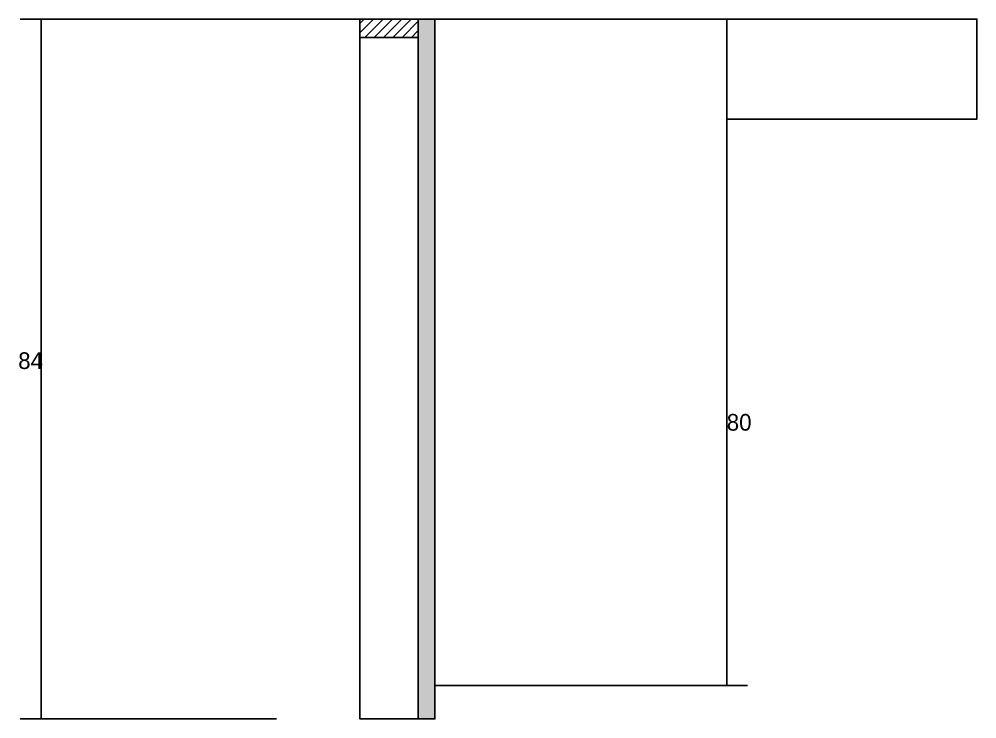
# Model space of a CAD drawing. Header units: metres. Extents: x 129589 to 135216, y 30315 to 31340.
# Drawn here: x 132766.2 to 132996, y 30315.1 to 30483.1 of the extents above; entities that cross this region are included whole.
import ezdxf

# ---------------------------------------------------------------- set-up
doc = ezdxf.new("R2010")
doc.units = ezdxf.units.M
for name, color, linetype in [('CONCRETO', 251, 'Continuous'), ('COTA', 241, 'Continuous'), ('Hachura', 253, 'Continuous'), ('Madeira', 126, 'Continuous'), ('Painéis', 200, 'Continuous')]:
    doc.layers.add(name, color=color, linetype=linetype)

msp = doc.modelspace()

# ---------------------------------------------------------------- hatches: boundary and pattern name
at = {"layer": 'Hachura'}
h = msp.add_hatch(dxfattribs=at)
h.set_pattern_fill('ANSI31', scale=0.5)
h.paths.add_polyline_path([(132848, 30483.1), (132848, 30478.7), (132848, 30478.7), (132862, 30478.7), (132862, 30478.7), (132862, 30483.1), (132862, 30483.1), (132848, 30483.1)])
h = msp.add_hatch(color=8, dxfattribs=at)
h.dxf.hatch_style = 1
h.paths.add_polyline_path([(132862, 30483.1), (132866, 30483.1), (132866, 30483.1), (132866, 30315.1), (132866, 30315.1), (132862, 30315.1), (132862, 30315.1), (132862, 30483.1)])

# ---------------------------------------------------------------- linework, layer by layer
at = {"layer": 'CONCRETO'}
msp.add_lwpolyline([(132866, 30463.1), (132866, 30483.1), (132996, 30483.1), (132996, 30459.1), (132936, 30459.1), (132936, 30323.1), (132866, 30323.1), (132866, 30463.1)], close=True, dxfattribs=at)
at = {"layer": 'COTA'}
for p, q in [((132848, 30483.1), (132766.5, 30483.1)), ((132771.5, 30315.1), (132771.5, 30483.1)), ((132936, 30323.1), (132936, 30483.1)), ((132936, 30483.1), (132941, 30483.1)), ((132936, 30323.1), (132941, 30323.1)), ((132828, 30315.1), (132766.5, 30315.1))]:
    msp.add_line(p, q, dxfattribs=at)
at = {"layer": 'Madeira'}
for points in [[(132848, 30483.1), (132848, 30478.7), (132862, 30478.7), (132862, 30483.1)], [(132848, 30483.1), (132862, 30483.1), (132862, 30315.1), (132848, 30315.1)]]:
    msp.add_lwpolyline(points, close=True, dxfattribs=at)
at = {"layer": 'Painéis'}
msp.add_lwpolyline([(132862, 30483.1), (132866, 30483.1), (132866, 30315.1), (132862, 30315.1)], close=True, dxfattribs=at)

# ---------------------------------------------------------------- texts
at = {"layer": 'COTA'}
for s, p in [('84', (132766, 30399.1)), ('80', (132936, 30384.3))]:
    msp.add_text(s, height=4, dxfattribs=at).set_placement(p)

doc.saveas('drawing.dxf')
